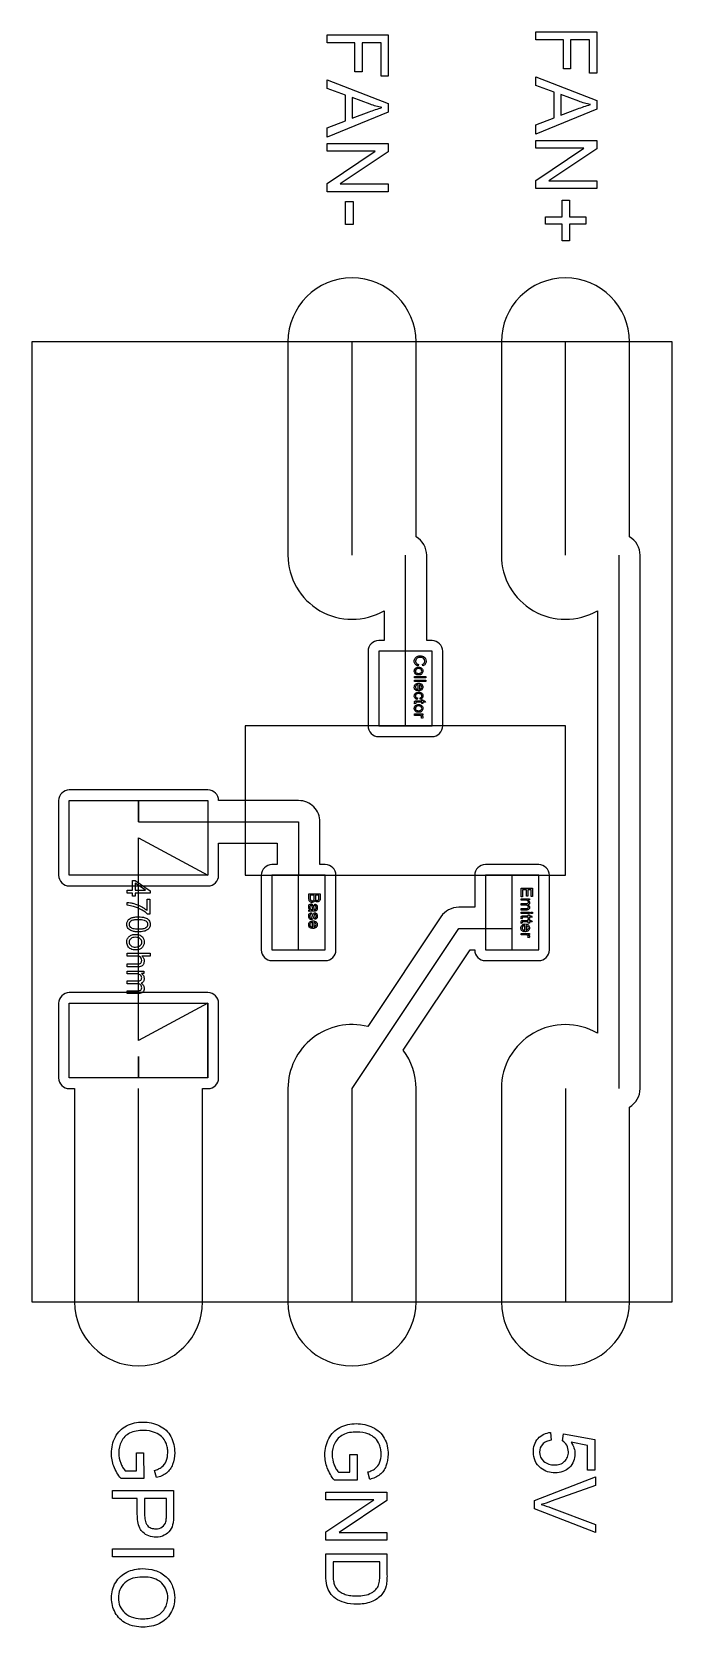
# Model space of a CAD drawing. Header units: millimetres. Extents: x 0 to 6, y -12 to 2.9.
import ezdxf

# ---------------------------------------------------------------- set-up
doc = ezdxf.new("R2010")
doc.units = ezdxf.units.MM
for name, color, linetype in [('MMBT2222A', 1, 'Continuous'), ('pcb', 6, 'Continuous'), ('piste', 30, 'Continuous'), ('trace', 4, 'Continuous')]:
    doc.layers.add(name, color=color, linetype=linetype)

msp = doc.modelspace()

# ---------------------------------------------------------------- linework, layer by layer
at = {"layer": 'MMBT2222A'}
for points in [[(3.25, -3.6), (3.75, -3.6), (3.75, -2.9), (3.25, -2.9)], [(3.25, -3.6), (3.5, -3.6), (3.5, -2.9), (3.25, -2.9)], [(3.585, -3.137), (3.693, -3.137), (3.693, -3.15), (3.585, -3.15)], [(3.585, -3.171), (3.693, -3.171), (3.693, -3.184), (3.585, -3.184)], [(2, -5), (5, -5), (5, -3.6), (2, -3.6)], [(0.893, -5.141), (0.944, -5.141), (0.944, -5.048), (0.969, -5.048), (1.108, -5.146), (1.108, -5.167), (0.969, -5.167), (0.969, -5.196), (0.944, -5.196), (0.944, -5.167), (0.893, -5.167)], [(0.969, -5.141), (1.065, -5.141), (0.969, -5.074)], [(2.25, -5.7), (2.75, -5.7), (2.75, -5), (2.25, -5)], [(2.25, -5.7), (2.5, -5.7), (2.5, -5), (2.25, -5)], [(4.25, -5.7), (4.75, -5.7), (4.75, -5), (4.25, -5)], [(4.25, -5.7), (4.5, -5.7), (4.5, -5), (4.25, -5)], [(4.585, -5.122), (4.692, -5.122), (4.692, -5.2), (4.68, -5.2), (4.68, -5.136), (4.647, -5.136), (4.647, -5.196), (4.634, -5.196), (4.634, -5.136), (4.597, -5.136), (4.597, -5.202), (4.585, -5.202)], [(4.585, -5.345), (4.663, -5.345), (4.663, -5.358), (4.585, -5.358)], [(4.677, -5.345), (4.692, -5.345), (4.692, -5.358), (4.677, -5.358)]]:
    msp.add_lwpolyline(points, close=True, dxfattribs=at)
for points in [[(3.623, -3.024), (3.619, -3.038, -0.068649), (3.605, -3.032, -0.095071), (3.593, -3.022, -0.093371), (3.586, -3.009, -0.075264), (3.583, -2.994, -0.055177), (3.585, -2.979, -0.088119), (3.591, -2.966, -0.080974), (3.6, -2.956, -0.066836), (3.611, -2.949, -0.100802), (3.64, -2.943, -0.05082), (3.655, -2.945, -0.067726), (3.669, -2.95, -0.153265), (3.688, -2.968, -0.1282), (3.695, -2.994, -0.069926), (3.693, -3.008, -0.091477), (3.686, -3.021, -0.089648), (3.676, -3.031, -0.073173), (3.663, -3.036), (3.66, -3.022, 0.057308), (3.669, -3.018, 0.097182), (3.677, -3.012, 0.09395), (3.681, -3.003, 0.068346), (3.682, -2.994, 0.065634), (3.681, -2.983, 0.089673), (3.676, -2.973, 0.161442), (3.66, -2.961, 0.082271), (3.64, -2.958, 0.038256), (3.628, -2.959, 0.053721), (3.616, -2.962, 0.074859), (3.607, -2.967, 0.089785), (3.601, -2.974, 0.138489), (3.596, -2.993, 0.079805), (3.597, -3.003, 0.095152), (3.603, -3.013, 0.100765), (3.612, -3.02, 0.066141)], [(3.624, -3.049, -0.07931), (3.642, -3.052, -0.137421), (3.656, -3.061, -0.096263), (3.663, -3.073, -0.083114), (3.665, -3.086, -0.093409), (3.662, -3.1, -0.109626), (3.654, -3.112, -0.117119), (3.641, -3.12, -0.077466), (3.625, -3.122, -0.040664), (3.613, -3.121, -0.07915), (3.602, -3.118, -0.151012), (3.588, -3.104, -0.129499), (3.584, -3.086, -0.091172), (3.586, -3.071, -0.111884), (3.594, -3.059, -0.120967), (3.608, -3.051, -0.071453)], [(3.624, -3.063, 0.060273), (3.612, -3.064, 0.11929), (3.602, -3.069, 0.225829), (3.594, -3.086, 0.227293), (3.602, -3.102, 0.120605), (3.613, -3.107, 0.058677), (3.625, -3.109, 0.063396), (3.636, -3.107, 0.119186), (3.646, -3.102, 0.227277), (3.654, -3.086, 0.225833), (3.647, -3.069, 0.120489), (3.636, -3.064, 0.060274)], [(3.61, -3.257), (3.609, -3.271, -0.074495), (3.598, -3.267, -0.091663), (3.59, -3.259, -0.095807), (3.585, -3.249, -0.067014), (3.584, -3.237, -0.087366), (3.586, -3.222, -0.116583), (3.594, -3.21, -0.117014), (3.608, -3.202, -0.073746), (3.624, -3.2, -0.072187), (3.64, -3.202, -0.116861), (3.654, -3.21, -0.111503), (3.662, -3.222, -0.095991), (3.665, -3.236, -0.097107), (3.662, -3.25, -0.110579), (3.654, -3.262, -0.116908), (3.64, -3.269, -0.071932), (3.624, -3.272, -0.006681), (3.621, -3.271), (3.621, -3.213, 0.066227), (3.61, -3.215, 0.111285), (3.601, -3.221, 0.213486), (3.594, -3.237, 0.164457), (3.598, -3.249, 0.092348), (3.604, -3.254, 0.054352)], [(3.614, -3.338), (3.612, -3.351, -0.076674), (3.601, -3.348, -0.09966), (3.591, -3.34, -0.097705), (3.585, -3.33, -0.082268), (3.584, -3.319, -0.092969), (3.586, -3.305, -0.11394), (3.594, -3.293, -0.118204), (3.608, -3.286, -0.06938), (3.624, -3.284, -0.044061), (3.635, -3.285, -0.060047), (3.646, -3.288, -0.168399), (3.66, -3.3, -0.12954), (3.665, -3.319, -0.070414), (3.663, -3.33, -0.09942), (3.658, -3.34, -0.101577), (3.65, -3.347, -0.077795), (3.64, -3.35), (3.638, -3.337, 0.062679), (3.645, -3.335, 0.098095), (3.65, -3.331, 0.184517), (3.654, -3.32, 0.103721), (3.652, -3.311, 0.113048), (3.647, -3.303, 0.123888), (3.636, -3.298, 0.05518), (3.624, -3.297, 0.052196), (3.612, -3.298, 0.048068), (3.607, -3.3, 0.074341), (3.602, -3.303, 0.231903), (3.594, -3.319, 0.085774), (3.596, -3.326, 0.101367), (3.599, -3.332, 0.110816), (3.606, -3.336, 0.062116)], [(3.632, -3.214), (3.632, -3.258, 0.050363), (3.639, -3.256, 0.100573), (3.646, -3.253, 0.235323), (3.654, -3.236, 0.203487), (3.648, -3.221, 0.104553), (3.64, -3.216, 0.078752)], [(3.597, -3.391), (3.585, -3.393, -0.050978), (3.584, -3.383, -0.042637), (3.585, -3.378, -0.086365), (3.587, -3.372, -0.163362), (3.593, -3.367, -0.059344), (3.596, -3.366, -0.034391), (3.608, -3.365), (3.653, -3.365), (3.653, -3.355), (3.663, -3.355), (3.663, -3.365), (3.682, -3.365), (3.69, -3.378), (3.663, -3.378), (3.663, -3.391), (3.653, -3.391), (3.653, -3.378), (3.607, -3.378, 0.014282), (3.604, -3.378, 0.066037), (3.6, -3.379, 0.151873), (3.598, -3.381, 0.127831), (3.597, -3.386, 0.032876)], [(3.624, -3.399, -0.07931), (3.642, -3.402, -0.137421), (3.656, -3.411, -0.096263), (3.663, -3.423, -0.083114), (3.665, -3.436, -0.093409), (3.662, -3.45, -0.109626), (3.654, -3.462, -0.117119), (3.641, -3.47, -0.077466), (3.625, -3.472, -0.040664), (3.613, -3.471, -0.07915), (3.602, -3.468, -0.151012), (3.588, -3.455, -0.129499), (3.584, -3.436, -0.091172), (3.586, -3.422, -0.111884), (3.594, -3.409, -0.120967), (3.608, -3.401, -0.071453)], [(3.624, -3.413, 0.060273), (3.612, -3.414, 0.11929), (3.602, -3.419, 0.225829), (3.594, -3.436, 0.227293), (3.602, -3.452, 0.120605), (3.613, -3.457, 0.058677), (3.625, -3.459, 0.063396), (3.636, -3.457, 0.119186), (3.646, -3.452, 0.227277), (3.654, -3.436, 0.225833), (3.647, -3.419, 0.120489), (3.636, -3.414, 0.060274)], [(3.585, -3.488), (3.663, -3.488), (3.663, -3.499), (3.651, -3.499, -0.028769), (3.657, -3.503, -0.081816), (3.662, -3.508, -0.153735), (3.665, -3.516, -0.140033), (3.661, -3.53), (3.648, -3.525, 0.135648), (3.651, -3.516, 0.169486), (3.649, -3.508, 0.16026), (3.641, -3.503, 0.075921), (3.626, -3.501), (3.585, -3.501)], [(1.08, -5.225), (1.105, -5.225), (1.105, -5.364), (1.084, -5.364, 0.037618), (1.057, -5.342, 0.023119), (1.026, -5.323, 0.056864), (0.952, -5.292, 0.054167), (0.893, -5.282), (0.893, -5.255, -0.038212), (0.924, -5.258, -0.021624), (0.954, -5.265, -0.057851), (1.023, -5.292, -0.023877), (1.052, -5.31, -0.033275), (1.08, -5.33)], [(2.595, -5.174), (2.703, -5.174), (2.703, -5.214, -0.035825), (2.702, -5.224, -0.067887), (2.699, -5.234, -0.158405), (2.689, -5.245, -0.144182), (2.675, -5.25, -0.14128), (2.662, -5.246, -0.142453), (2.653, -5.235, -0.069564), (2.649, -5.243, -0.091163), (2.643, -5.25, -0.169119), (2.627, -5.255, -0.116797), (2.612, -5.252, -0.118817), (2.603, -5.244, -0.097467), (2.597, -5.232, -0.059267), (2.595, -5.215)], [(2.608, -5.188), (2.608, -5.215, 0.036118), (2.609, -5.224, 0.094068), (2.612, -5.233, 0.130519), (2.617, -5.238, 0.125023), (2.627, -5.24, 0.156907), (2.637, -5.237, 0.170506), (2.643, -5.229, 0.05547), (2.645, -5.221, 0.023595), (2.645, -5.213), (2.645, -5.188)], [(2.658, -5.188), (2.658, -5.211, 0.017113), (2.658, -5.218, 0.051769), (2.659, -5.225, 0.167174), (2.664, -5.233, 0.163668), (2.674, -5.236, 0.14496), (2.683, -5.233, 0.186346), (2.689, -5.226, 0.055075), (2.69, -5.218, 0.017136), (2.69, -5.21), (2.69, -5.188)], [(4.585, -5.22), (4.663, -5.22), (4.663, -5.232), (4.652, -5.232, -0.123787), (4.661, -5.242, -0.133714), (4.664, -5.256, -0.056603), (4.664, -5.263, -0.088377), (4.661, -5.27, -0.171043), (4.651, -5.278, -0.111134), (4.661, -5.288, -0.136497), (4.664, -5.302, -0.078962), (4.663, -5.311, -0.123739), (4.658, -5.319, -0.129202), (4.649, -5.324, -0.065051), (4.638, -5.326), (4.585, -5.326), (4.585, -5.313), (4.634, -5.313, 0.021715), (4.64, -5.312, 0.064428), (4.645, -5.311, 0.173208), (4.651, -5.307, 0.143602), (4.653, -5.299, 0.208778), (4.647, -5.285, 0.134174), (4.639, -5.281, 0.062598), (4.63, -5.28), (4.585, -5.28), (4.585, -5.266), (4.635, -5.266, 0.049858), (4.642, -5.266, 0.107131), (4.649, -5.263, 0.150989), (4.652, -5.259, 0.087074), (4.653, -5.253, 0.141521), (4.65, -5.242, 0.168584), (4.641, -5.236, 0.061178), (4.633, -5.234, 0.026496), (4.625, -5.233), (4.585, -5.233)], [(2.605, -5.324, -0.084857), (2.596, -5.309, -0.091729), (2.594, -5.295, -0.067738), (2.595, -5.284, -0.117117), (2.6, -5.275, -0.22008), (2.616, -5.268, -0.127593), (2.626, -5.271, -0.118173), (2.634, -5.278, -0.080835), (2.638, -5.287, -0.029947), (2.64, -5.299, 0.01401), (2.642, -5.311, 0.037692), (2.645, -5.322, 0.003801), (2.648, -5.323, 0.064497), (2.654, -5.322, 0.148241), (2.66, -5.319, 0.11931), (2.663, -5.312, 0.062132), (2.664, -5.304, 0.048026), (2.663, -5.297, 0.109144), (2.661, -5.29, 0.115763), (2.656, -5.286, 0.055462), (2.649, -5.283), (2.651, -5.271, -0.045869), (2.658, -5.273, -0.069991), (2.664, -5.276, -0.082803), (2.669, -5.282, -0.05845), (2.672, -5.288, -0.087199), (2.675, -5.306, -0.031358), (2.674, -5.314, -0.057722), (2.673, -5.322, -0.047331), (2.67, -5.327, -0.083772), (2.667, -5.331, -0.12133), (2.658, -5.335, -0.033808), (2.652, -5.336, -0.009531), (2.646, -5.336), (2.628, -5.336, 0.005365), (2.616, -5.336, 0.026407), (2.605, -5.337, 0.08286), (2.595, -5.34), (2.595, -5.326, -0.089299)], [(2.619, -5.351), (2.621, -5.364, 0.077023), (2.614, -5.366, 0.108042), (2.609, -5.37, 0.10915), (2.605, -5.377, 0.064184), (2.604, -5.384, 0.055266), (2.605, -5.391, 0.117819), (2.608, -5.398, 0.095076), (2.612, -5.401, 0.12427), (2.617, -5.402, 0.268809), (2.624, -5.398, 0.049501), (2.625, -5.395, 0.023635), (2.628, -5.385, -0.010101), (2.631, -5.374, -0.033291), (2.635, -5.364, -0.142909), (2.642, -5.356, -0.138457), (2.653, -5.353, -0.124921), (2.662, -5.355, -0.115659), (2.67, -5.362, -0.085257), (2.673, -5.37, -0.073531), (2.675, -5.382, -0.09108), (2.672, -5.398, -0.056417), (2.669, -5.403, -0.089051), (2.665, -5.408, -0.073263), (2.659, -5.411, -0.0444), (2.653, -5.413), (2.651, -5.4, 0.197311), (2.661, -5.395, 0.109657), (2.663, -5.389, 0.060453), (2.664, -5.383, 0.044328), (2.664, -5.376, 0.116733), (2.661, -5.37, 0.09468), (2.658, -5.367, 0.136666), (2.654, -5.366, 0.172921), (2.649, -5.367, 0.132735), (2.646, -5.373, 0.011614), (2.643, -5.384, -0.008061), (2.64, -5.394, -0.026864), (2.636, -5.404, -0.144978), (2.63, -5.412, -0.154292), (2.618, -5.416, -0.150384), (2.606, -5.412, -0.145675), (2.597, -5.401, -0.103163), (2.594, -5.384, -0.057091), (2.595, -5.372, -0.109839), (2.6, -5.361, -0.107783), (2.608, -5.354, -0.07433)], [(2.634, -5.322, -0.04206), (2.631, -5.312, -0.017071), (2.629, -5.301, 0.015227), (2.628, -5.295, 0.046897), (2.627, -5.289, 0.151773), (2.623, -5.284, 0.149672), (2.616, -5.282, 0.224532), (2.607, -5.286, 0.116603), (2.605, -5.292, 0.0634), (2.604, -5.298, 0.128984), (2.607, -5.312, 0.156105), (2.616, -5.32, 0.075847), (2.623, -5.322, 0.032383), (2.63, -5.322)], [(4.597, -5.407), (4.585, -5.409, -0.050978), (4.584, -5.399, -0.042637), (4.584, -5.394, -0.086365), (4.586, -5.388, -0.163362), (4.592, -5.383, -0.059344), (4.596, -5.382, -0.034391), (4.608, -5.381), (4.652, -5.381), (4.652, -5.371), (4.663, -5.371), (4.663, -5.381), (4.682, -5.381), (4.69, -5.394), (4.663, -5.394), (4.663, -5.407), (4.652, -5.407), (4.652, -5.394), (4.607, -5.394, 0.014282), (4.603, -5.394, 0.066037), (4.6, -5.395, 0.151873), (4.597, -5.397, 0.127831), (4.596, -5.402, 0.032876)], [(0.999, -5.39, -0.027054), (1.03, -5.392, -0.052666), (1.06, -5.398, -0.057998), (1.08, -5.407, -0.081781), (1.096, -5.421, -0.097299), (1.106, -5.44, -0.074407), (1.109, -5.46, -0.125228), (1.102, -5.49, -0.130831), (1.081, -5.512, -0.081172), (1.05, -5.525, -0.041731), (1.024, -5.529, -0.020017), (0.999, -5.53, -0.027287), (0.968, -5.529, -0.052073), (0.938, -5.522, -0.059273), (0.918, -5.513, -0.081264), (0.902, -5.499, -0.098833), (0.892, -5.481, -0.074051), (0.889, -5.46, -0.104617), (0.895, -5.433, -0.12305), (0.912, -5.411, -0.074083), (0.931, -5.4, -0.060161), (0.965, -5.392, -0.032226)], [(0.999, -5.417, 0.02987), (0.963, -5.419, 0.033954), (0.945, -5.422, 0.084666), (0.928, -5.43, 0.101885), (0.916, -5.443, 0.139393), (0.911, -5.46, 0.141109), (0.916, -5.478, 0.10266), (0.929, -5.491, 0.085188), (0.945, -5.498, 0.044232), (0.972, -5.502, 0.020273), (0.999, -5.503, 0.03012), (1.035, -5.501, 0.034411), (1.053, -5.498, 0.08627), (1.069, -5.491, 0.104661), (1.082, -5.477, 0.138043), (1.087, -5.46, 0.259179), (1.071, -5.431, 0.079065), (1.054, -5.423, 0.047047), (1.027, -5.418, 0.022563)], [(2.62, -5.484), (2.619, -5.498, -0.074495), (2.608, -5.494, -0.091663), (2.6, -5.486, -0.095807), (2.595, -5.476, -0.067014), (2.594, -5.464, -0.087366), (2.596, -5.449, -0.116583), (2.604, -5.437, -0.117014), (2.618, -5.429, -0.073746), (2.634, -5.427, -0.072187), (2.65, -5.429, -0.116861), (2.664, -5.437, -0.111503), (2.672, -5.449, -0.095991), (2.675, -5.463, -0.097107), (2.672, -5.477, -0.110579), (2.664, -5.489, -0.116908), (2.65, -5.496, -0.071932), (2.634, -5.499, -0.006681), (2.631, -5.498), (2.631, -5.44, 0.066227), (2.62, -5.442, 0.111285), (2.611, -5.448, 0.213486), (2.604, -5.464, 0.164457), (2.608, -5.476, 0.092348), (2.614, -5.481, 0.054352)], [(2.642, -5.441), (2.642, -5.485, 0.050363), (2.649, -5.483, 0.100573), (2.656, -5.48, 0.235323), (2.664, -5.463, 0.203487), (2.658, -5.448, 0.104553), (2.651, -5.443, 0.078752)], [(4.61, -5.515), (4.608, -5.529, -0.074495), (4.598, -5.524, -0.091663), (4.59, -5.517, -0.095807), (4.585, -5.506, -0.067014), (4.583, -5.495, -0.087366), (4.585, -5.48, -0.116583), (4.594, -5.467, -0.117014), (4.607, -5.46, -0.073746), (4.623, -5.457, -0.072187), (4.639, -5.46, -0.116861), (4.654, -5.468, -0.111503), (4.662, -5.48, -0.095991), (4.664, -5.494, -0.097107), (4.662, -5.508, -0.110579), (4.654, -5.519, -0.116908), (4.64, -5.527, -0.071932), (4.624, -5.529, -0.006681), (4.62, -5.529), (4.62, -5.471, 0.066227), (4.61, -5.473, 0.111285), (4.601, -5.478, 0.213486), (4.594, -5.495, 0.164457), (4.598, -5.507, 0.092348), (4.603, -5.512, 0.054352)], [(4.597, -5.449), (4.585, -5.451, -0.050978), (4.584, -5.441, -0.042637), (4.584, -5.435, -0.086365), (4.586, -5.43, -0.163362), (4.592, -5.424, -0.059344), (4.596, -5.423, -0.034391), (4.608, -5.423), (4.652, -5.423), (4.652, -5.413), (4.663, -5.413), (4.663, -5.423), (4.682, -5.423), (4.69, -5.436), (4.663, -5.436), (4.663, -5.449), (4.652, -5.449), (4.652, -5.436), (4.607, -5.436, 0.014282), (4.603, -5.436, 0.066037), (4.6, -5.436, 0.151873), (4.597, -5.439, 0.127831), (4.596, -5.443, 0.032876)], [(4.631, -5.472), (4.631, -5.515, 0.050363), (4.639, -5.514, 0.100573), (4.646, -5.51, 0.235323), (4.654, -5.494, 0.203487), (4.647, -5.479, 0.104553), (4.64, -5.474, 0.078752)], [(0.971, -5.554, -0.07931), (1.005, -5.559, -0.137421), (1.035, -5.578, -0.096263), (1.048, -5.601, -0.083114), (1.052, -5.627, -0.093409), (1.047, -5.656, -0.109626), (1.031, -5.68, -0.117119), (1.004, -5.696, -0.077466), (0.973, -5.7, -0.040664), (0.949, -5.698, -0.07915), (0.926, -5.691, -0.151012), (0.899, -5.665, -0.129499), (0.889, -5.627, -0.091172), (0.894, -5.599, -0.111884), (0.91, -5.575, -0.120967), (0.939, -5.559, -0.071453)], [(0.971, -5.582, 0.060273), (0.947, -5.584, 0.11929), (0.926, -5.595, 0.225829), (0.911, -5.627, 0.227293), (0.926, -5.66, 0.120605), (0.948, -5.671, 0.058677), (0.972, -5.673, 0.063396), (0.995, -5.67, 0.119186), (1.015, -5.66, 0.227277), (1.03, -5.627, 0.225833), (1.015, -5.595, 0.120489), (0.994, -5.584, 0.060274)], [(4.585, -5.545), (4.663, -5.545), (4.663, -5.557), (4.651, -5.557, -0.028769), (4.657, -5.561, -0.081816), (4.662, -5.565, -0.153735), (4.664, -5.574, -0.140033), (4.66, -5.587), (4.648, -5.583, 0.135648), (4.651, -5.573, 0.169486), (4.648, -5.565, 0.16026), (4.641, -5.561, 0.075921), (4.626, -5.558), (4.585, -5.558)], [(0.893, -5.731), (1.108, -5.731), (1.108, -5.757), (1.031, -5.757, -0.108269), (1.047, -5.778, -0.109144), (1.052, -5.804, -0.125108), (1.045, -5.834, -0.170925), (1.026, -5.852, -0.073681), (1.009, -5.857, -0.032433), (0.992, -5.858), (0.893, -5.858), (0.893, -5.831), (0.992, -5.831, 0.060394), (1.007, -5.83, 0.131828), (1.02, -5.823, 0.124399), (1.027, -5.812, 0.082528), (1.029, -5.799, 0.136769), (1.023, -5.777, 0.165864), (1.007, -5.762, 0.066327), (0.993, -5.758, 0.032012), (0.978, -5.757), (0.893, -5.757)], [(0.893, -5.898), (1.048, -5.898), (1.048, -5.922), (1.027, -5.922, -0.123787), (1.045, -5.941, -0.133714), (1.052, -5.969, -0.056603), (1.05, -5.983, -0.088377), (1.045, -5.997, -0.171043), (1.025, -6.013, -0.111134), (1.045, -6.033, -0.136497), (1.052, -6.061, -0.078962), (1.049, -6.08, -0.123739), (1.039, -6.096, -0.129202), (1.021, -6.106, -0.065051), (1, -6.109), (0.893, -6.109), (0.893, -6.083), (0.991, -6.083, 0.021715), (1.002, -6.082, 0.064428), (1.014, -6.08, 0.173208), (1.025, -6.071, 0.143602), (1.029, -6.055, 0.208778), (1.018, -6.028, 0.134174), (1.002, -6.019, 0.062598), (0.983, -6.017), (0.893, -6.017), (0.893, -5.99), (0.994, -5.99, 0.049858), (1.008, -5.989, 0.107131), (1.02, -5.984, 0.150989), (1.027, -5.974, 0.087074), (1.029, -5.963, 0.141521), (1.023, -5.942, 0.168584), (1.006, -5.929, 0.061178), (0.99, -5.925, 0.026496), (0.974, -5.924), (0.893, -5.924)]]:
    msp.add_lwpolyline(points, format="xyb", close=True, dxfattribs=at)
msp.add_lwpolyline([(1.65, -6.9), (1, -6.9), (1, -6.7), (1, -6.9), (0.35, -6.9), (0.35, -6.2), (1.65, -6.2), (1.65, -6.9), (1.65, -6.2), (1, -6.55), (1, -4.65), (1.65, -5), (0.35, -5), (0.35, -4.3), (1, -4.3), (1, -4.5), (1, -4.3), (1.65, -4.3), (1.65, -5)], dxfattribs=at)
at = {"layer": 'pcb'}
for points in [[(2.767, 2.878), (3.34, 2.878), (3.34, 2.491), (3.272, 2.491), (3.272, 2.802), (3.095, 2.802), (3.095, 2.533), (3.027, 2.533), (3.027, 2.802), (2.767, 2.802)], [(4.722, 2.906), (5.294, 2.906), (5.294, 2.52), (5.227, 2.52), (5.227, 2.83), (5.049, 2.83), (5.049, 2.561), (4.982, 2.561), (4.982, 2.83), (4.722, 2.83)], [(2.767, 2.456), (3.34, 2.236), (3.34, 2.154), (2.767, 1.92), (2.767, 2.006), (2.94, 2.073), (2.94, 2.312), (2.767, 2.375)], [(4.722, 2.484), (5.294, 2.264), (5.294, 2.182), (4.722, 1.948), (4.722, 2.034), (4.895, 2.101), (4.895, 2.341), (4.722, 2.404)], [(2.767, 1.86), (3.34, 1.86), (3.34, 1.782), (2.89, 1.481), (3.34, 1.481), (3.34, 1.408), (2.767, 1.408), (2.767, 1.486), (3.217, 1.787), (2.767, 1.787)], [(4.722, 1.888), (5.294, 1.888), (5.294, 1.81), (4.845, 1.509), (5.294, 1.509), (5.294, 1.437), (4.722, 1.437), (4.722, 1.514), (5.172, 1.815), (4.722, 1.815)], [(2.939, 1.317), (3.01, 1.317), (3.01, 1.101), (2.939, 1.101)], [(4.814, 1.171), (4.971, 1.171), (4.971, 1.327), (5.037, 1.327), (5.037, 1.171), (5.193, 1.171), (5.193, 1.104), (5.037, 1.104), (5.037, 0.948), (4.971, 0.948), (4.971, 1.104), (4.814, 1.104)], [(0, -9), (6, -9), (6, 0), (0, 0)], [(2.756, -10.782), (3.328, -10.782), (3.328, -10.86), (2.879, -11.161), (3.328, -11.161), (3.328, -11.233), (2.756, -11.233), (2.756, -11.155), (3.206, -10.855), (2.756, -10.855)], [(0.756, -11.314), (1.328, -11.314), (1.328, -11.39), (0.756, -11.39)]]:
    msp.add_lwpolyline(points, close=True, dxfattribs=at)
for points in [[(3.002, 2.29), (3.002, 2.096), (3.161, 2.156, -0.019511), (3.28, 2.197, -0.03898), (3.17, 2.228)], [(4.957, 2.319), (4.957, 2.125), (5.115, 2.184, -0.019511), (5.234, 2.225, -0.03898), (5.125, 2.256)], [(0.98, -10.413), (1.047, -10.413), (1.048, -10.656), (0.835, -10.656, -0.077402), (0.768, -10.541, -0.090662), (0.746, -10.419, -0.121923), (0.782, -10.265, -0.157313), (0.886, -10.161, -0.120688), (1.039, -10.126, -0.113949), (1.195, -10.161, -0.073806), (1.257, -10.203, -0.084413), (1.303, -10.262, -0.068505), (1.33, -10.335, -0.054897), (1.338, -10.413, -0.097057), (1.318, -10.525, -0.056971), (1.295, -10.568, -0.074413), (1.262, -10.604, -0.062925), (1.217, -10.631, -0.041795), (1.168, -10.647), (1.149, -10.579, 0.03298), (1.185, -10.566, 0.057997), (1.218, -10.547, 0.131672), (1.258, -10.492, 0.102192), (1.273, -10.413, 0.041003), (1.27, -10.368, 0.058912), (1.257, -10.324, 0.111318), (1.216, -10.262, 0.084199), (1.159, -10.226, 0.098713), (1.044, -10.204, 0.045959), (0.978, -10.21, 0.071377), (0.916, -10.231, 0.164131), (0.839, -10.307, 0.117211), (0.814, -10.415, 0.09627), (0.833, -10.511, 0.02819), (0.85, -10.548, 0.055085), (0.874, -10.582), (0.98, -10.582)], [(2.98, -10.429), (3.047, -10.429), (3.048, -10.671), (2.835, -10.671, -0.077402), (2.768, -10.556, -0.090662), (2.746, -10.434, -0.121923), (2.782, -10.28, -0.157313), (2.886, -10.177, -0.120688), (3.039, -10.141, -0.113949), (3.195, -10.176, -0.073806), (3.257, -10.218, -0.084413), (3.303, -10.277, -0.068505), (3.33, -10.35, -0.054897), (3.338, -10.428, -0.097057), (3.318, -10.54, -0.056971), (3.295, -10.583, -0.074413), (3.262, -10.619, -0.062925), (3.217, -10.646, -0.041795), (3.168, -10.663), (3.149, -10.594, 0.03298), (3.185, -10.581, 0.057997), (3.218, -10.562, 0.131672), (3.258, -10.507, 0.102192), (3.273, -10.429, 0.041003), (3.27, -10.383, 0.058912), (3.257, -10.339, 0.111318), (3.216, -10.277, 0.084199), (3.159, -10.241, 0.098713), (3.044, -10.22, 0.045959), (2.978, -10.225, 0.071377), (2.916, -10.246, 0.164131), (2.839, -10.323, 0.117211), (2.814, -10.43, 0.09627), (2.833, -10.526, 0.02819), (2.85, -10.563, 0.055085), (2.874, -10.597), (2.98, -10.597)], [(4.86, -10.223), (4.866, -10.297, 0.064007), (4.822, -10.309, 0.105586), (4.785, -10.335, 0.191114), (4.758, -10.407, 0.21963), (4.796, -10.493, 0.109425), (4.844, -10.52, 0.077953), (4.898, -10.528, 0.079763), (4.949, -10.521, 0.115624), (4.993, -10.494, 0.112491), (5.02, -10.454, 0.090384), (5.028, -10.406, 0.132521), (5.012, -10.344, 0.126602), (4.972, -10.302), (4.981, -10.236), (5.275, -10.291), (5.275, -10.576), (5.208, -10.576), (5.208, -10.347), (5.054, -10.316, -0.070034), (5.08, -10.368, -0.08315), (5.09, -10.425, -0.097591), (5.077, -10.493, -0.101887), (5.038, -10.551, -0.108206), (4.976, -10.591, -0.08929), (4.904, -10.603, -0.080077), (4.833, -10.592, -0.090012), (4.77, -10.557, -0.121773), (4.717, -10.491, -0.106517), (4.7, -10.407, -0.078217), (4.71, -10.339, -0.104045), (4.744, -10.279, -0.102294), (4.797, -10.24, -0.086347)], [(4.71, -10.86), (5.283, -10.638), (5.283, -10.72), (4.867, -10.869, -0.018603), (4.773, -10.899, -0.020664), (4.867, -10.93), (5.283, -11.085), (5.283, -11.162), (4.71, -10.938)], [(0.756, -10.768), (1.328, -10.768), (1.328, -10.984, -0.012587), (1.327, -11.027, -0.03068), (1.323, -11.071, -0.111448), (1.296, -11.141, -0.132182), (1.241, -11.187, -0.116674), (1.163, -11.205, -0.088773), (1.096, -11.194, -0.09838), (1.039, -11.158, -0.092119), (1.012, -11.122, -0.075374), (0.993, -11.057, -0.038198), (0.988, -10.99), (0.988, -10.843), (0.756, -10.843)], [(1.056, -10.843), (1.056, -10.991, 0.050455), (1.061, -11.046, 0.048899), (1.069, -11.072, 0.080844), (1.083, -11.096, 0.124684), (1.118, -11.12, 0.089319), (1.16, -11.127, 0.160764), (1.222, -11.108, 0.180372), (1.256, -11.061, 0.045455), (1.26, -11.025, 0.01242), (1.261, -10.99), (1.261, -10.843)], [(2.756, -11.361), (3.328, -11.361), (3.328, -11.558, -0.016137), (3.327, -11.609, -0.039111), (3.32, -11.66, -0.122099), (3.279, -11.744, -0.130824), (3.181, -11.811, -0.052096), (3.114, -11.829, -0.039074), (3.045, -11.834, -0.072853), (2.929, -11.819, -0.081281), (2.846, -11.78, -0.088009), (2.794, -11.727, -0.087204), (2.765, -11.659, -0.059331), (2.756, -11.567)], [(1.034, -11.5, -0.075522), (1.153, -11.517, -0.116258), (1.258, -11.577, -0.11044), (1.319, -11.667, -0.095077), (1.338, -11.775, -0.137303), (1.3, -11.918, -0.149071), (1.195, -12.015, -0.063775), (1.12, -12.04, -0.051927), (1.041, -12.048, -0.053646), (0.961, -12.04, -0.064958), (0.885, -12.013, -0.152929), (0.781, -11.913, -0.127487), (0.746, -11.774, -0.064734), (0.755, -11.699, -0.073614), (0.785, -11.63, -0.146076), (0.891, -11.533, -0.114968)], [(2.823, -11.436), (2.823, -11.559, 0.02466), (2.825, -11.603, 0.053108), (2.834, -11.647, 0.117844), (2.863, -11.699, 0.068916), (2.897, -11.724, 0.048418), (2.936, -11.741, 0.04892), (2.99, -11.753, 0.031147), (3.046, -11.756, 0.044634), (3.117, -11.75, 0.092398), (3.184, -11.726, 0.067289), (3.222, -11.696, 0.097656), (3.249, -11.655, 0.064435), (3.259, -11.606, 0.022641), (3.261, -11.557), (3.261, -11.436)], [(1.033, -11.579, 0.075216), (0.946, -11.591, 0.113401), (0.87, -11.634, 0.216024), (0.811, -11.774, 0.100413), (0.825, -11.851, 0.109427), (0.871, -11.915, 0.117312), (0.951, -11.958, 0.070196), (1.041, -11.97, 0.045402), (1.104, -11.965, 0.062215), (1.163, -11.946, 0.152266), (1.244, -11.877, 0.145764), (1.273, -11.775, 0.200098), (1.218, -11.636, 0.082769), (1.178, -11.607, 0.077339), (1.107, -11.584, 0.042051)]]:
    msp.add_lwpolyline(points, format="xyb", close=True, dxfattribs=at)
at = {"layer": 'piste'}
for points in [[(3.6, -1.827), (3.6, 0, 1), (2.4, 0), (2.4, -2, 0.57735), (3.3, -2.52)], [(5.6, -1.827), (5.6, 0, 1), (4.4, 0), (4.4, -2, 0.57735), (5.3, -2.52)], [(3.7, -2.8), (3.7, -2, 0.267949), (3.6, -1.827)], [(5.6, -7.173, 0.267949), (5.7, -7), (5.7, -2, 0.267949), (5.6, -1.827)], [(3.3, -2.8), (3.25, -2.8, 0.414214), (3.15, -2.9), (3.15, -3.6, 0.414214), (3.25, -3.7), (3.75, -3.7, 0.414214), (3.85, -3.6), (3.85, -2.9, 0.414214), (3.75, -2.8), (3.7, -2.8)], [(1.75, -4.3, 0.414214), (1.65, -4.2), (0.35, -4.2, 0.414214), (0.25, -4.3), (0.25, -5, 0.414214), (0.35, -5.1), (1.65, -5.1, 0.414214), (1.75, -5), (1.75, -4.7)], [(2.7, -4.9), (2.7, -4.5, 0.414214), (2.5, -4.3), (1.75, -4.3)], [(2.3, -4.9), (2.25, -4.9, 0.414214), (2.15, -5), (2.15, -5.7, 0.414214), (2.25, -5.8), (2.75, -5.8, 0.414214), (2.85, -5.7), (2.85, -5, 0.414214), (2.75, -4.9), (2.7, -4.9)], [(4.15, -5.7, 0.414214), (4.25, -5.8), (4.75, -5.8, 0.414214), (4.85, -5.7), (4.85, -5, 0.414214), (4.75, -4.9), (4.25, -4.9, 0.414214), (4.15, -5), (4.15, -5.3)], [(4.15, -5.3), (4, -5.3, 0.250765), (3.834, -5.389), (3.147, -6.418)], [(1.6, -7), (1.65, -7, 0.414214), (1.75, -6.9), (1.75, -6.2, 0.414214), (1.65, -6.1), (0.35, -6.1, 0.414214), (0.25, -6.2), (0.25, -6.9, 0.414214), (0.35, -7), (0.4, -7)], [(3.147, -6.418, 0.488915), (2.4, -7), (2.4, -9, 1), (3.6, -9), (3.6, -7, 0.162138), (3.48, -6.64)], [(5.3, -6.48, 0.57735), (4.4, -7), (4.4, -9, 1), (5.6, -9), (5.6, -7.173)], [(0.4, -7), (0.4, -9, 1), (1.6, -9), (1.6, -7)]]:
    msp.add_lwpolyline(points, format="xyb", dxfattribs=at)
for points in [[(3.3, -2.52), (3.3, -2.8)], [(5.3, -2.52), (5.3, -6.48)], [(1.75, -4.7), (2.3, -4.7), (2.3, -4.9)], [(3.48, -6.64), (4.107, -5.7), (4.15, -5.7)]]:
    msp.add_lwpolyline(points, dxfattribs=at)
at = {"layer": 'trace'}
for points in [[(3, -2), (3, 0)], [(5, -2), (5, 0)], [(3.5, -3), (3.5, -2)], [(5.5, -2), (5.5, -7)], [(1, -4.5), (2.5, -4.5), (2.5, -5)], [(3, -7), (4, -5.5), (4.5, -5.5)], [(1, -9), (1, -7)], [(3, -9), (3, -7)], [(5, -7), (5, -9)]]:
    msp.add_lwpolyline(points, dxfattribs=at)

doc.saveas('drawing.dxf')
